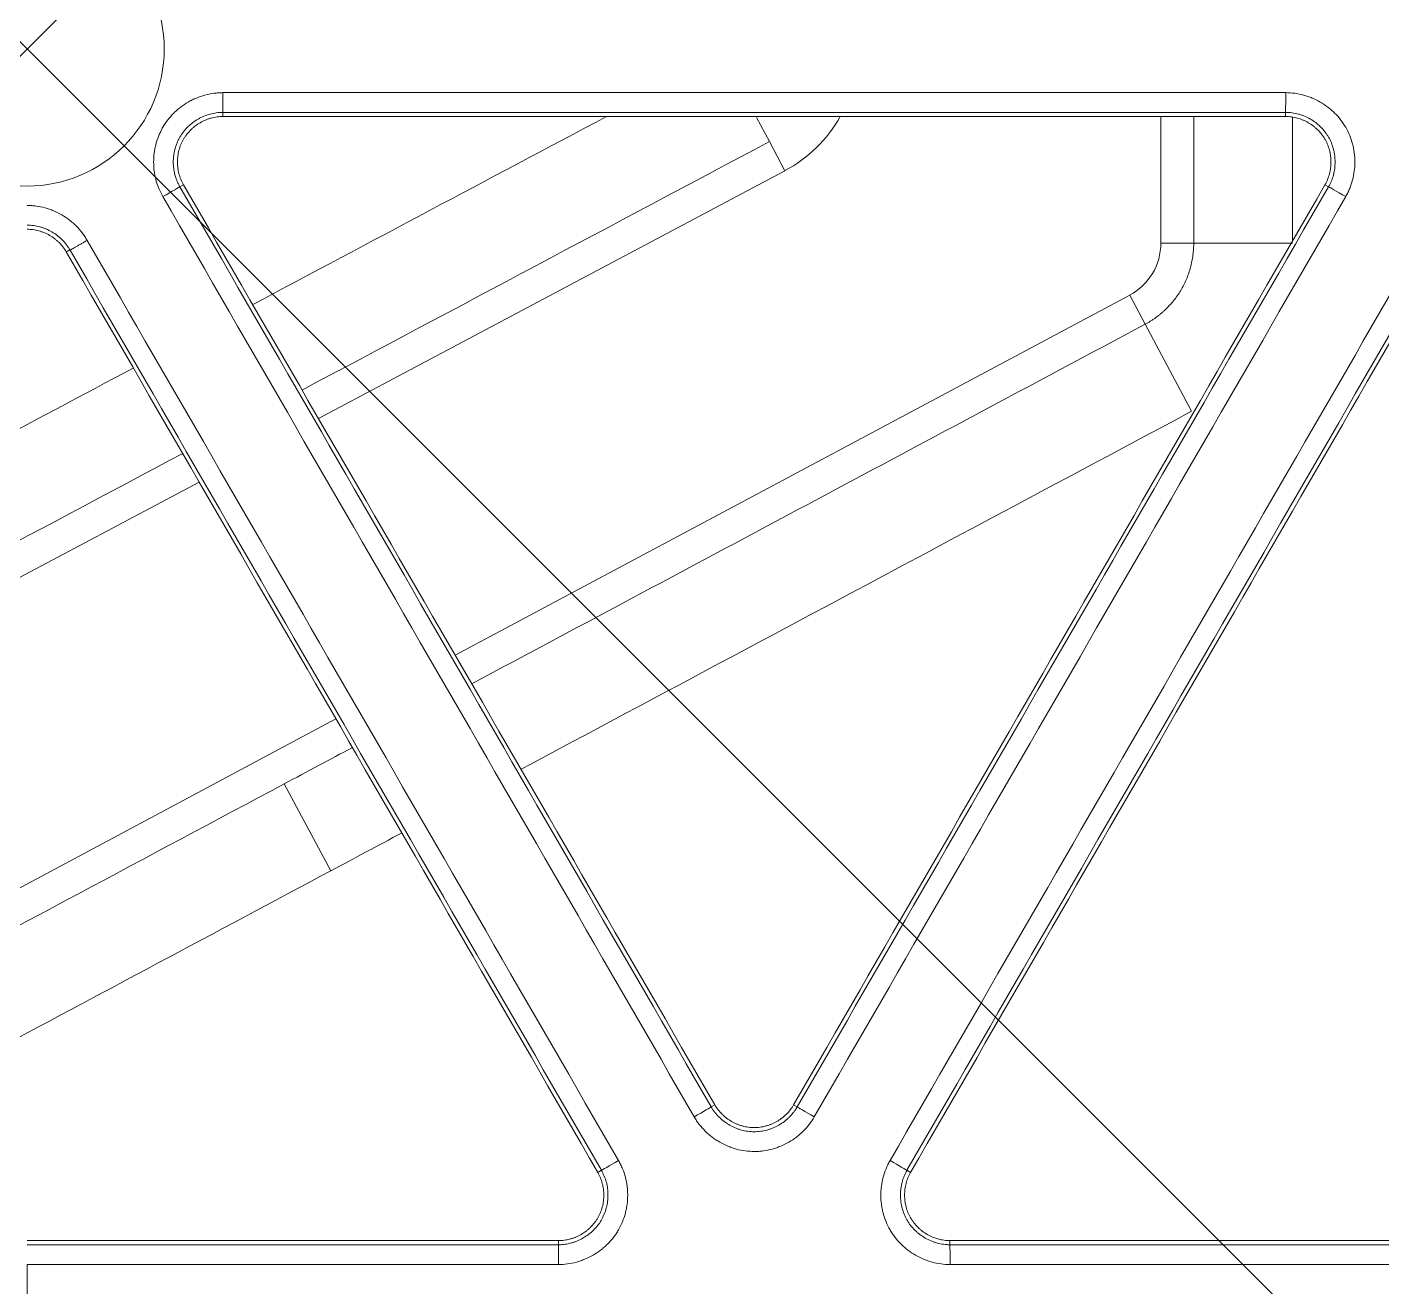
# Model space of a CAD drawing. Header units: inches. Extents: x 405346 to 489838, y -25612 to 14934.
# Drawn here: x 467244.27 to 467276.87, y 4291.63 to 4321.95 of the extents above; entities that cross this region are included whole.
import ezdxf

# ---------------------------------------------------------------- set-up
doc = ezdxf.new("R2010")
doc.units = ezdxf.units.IN
doc.header["$LTSCALE"] = 200
doc.header["$MEASUREMENT"] = 0
doc.layers.add('SS-EQ', color=2, linetype='Continuous', lineweight=20)

# ---------------------------------------------------------------- blocks, each defined once
blk = doc.blocks.new('4way무풍')
at = {"layer": 'SS-EQ'}
for p, q in [((339.635, -339.635), (-339.635, 339.635)), ((330.224, 330.224), (-339.635, -339.635)), ((4.711, -1.526), (4.711, -1.626)), ((27.285, -4.675), (27.285, -1.626)), ((30.286, -1.626), (30.286, -1.526)), ((17.556, -1.653), (17.864, -2.231)), ((18.235, -2.93), (17.864, -2.231)), ((18.235, -2.93), (7.013, -8.897)), ((3.763, -3.267), (3.677, -3.317)), ((31.32, -3.317), (31.234, -3.267)), ((27.285, -4.675), (28.076, -4.675)), ((30.451, -4.675), (28.076, -4.675)), ((10.303, -14.595), (26.534, -5.928)), ((26.534, -5.928), (26.906, -6.626)), ((28.025, -8.721), (26.906, -6.626)), ((4.141, -10.424), (-7.809, -16.778)), ((-13.871, -27.504), (7.433, -16.127)), ((6.19, -17.689), (7.308, -19.783)), ((16.464, -25.466), (16.551, -25.416)), ((18.446, -25.416), (18.533, -25.466)), ((13.735, -27.041), (13.822, -26.991)), ((21.175, -26.991), (21.262, -27.041)), ((12.787, -28.783), (12.787, -28.683)), ((22.209, -28.683), (22.209, -28.783))]:
    blk.add_line(p, q, dxfattribs=at)
blk.add_circle((0, 0), 3.3, dxfattribs=at)
for centre, radius, start, end in [((16.677, 0), 3.318, 298, 330.6275), ((25.864, -4.675), 1.42, 298.1018, 0)]:
    blk.add_arc(centre, radius, start, end, dxfattribs=at)
for centre, major_axis, ratio, start_param, end_param in [((4.711, -1.052), (0, -0.474), 0.00083, 0.034907, 1.570611), ((30.286, -1.052), (0, -0.474), 0.005273, 0.034907, 1.570624), ((3.267, -3.554), (-0.41, -0.237), 0.000829, 1.570981, 3.106686), ((31.73, -3.554), (-0.41, 0.237), 0.002256, 4.707316, 6.248279), ((16.054, -25.702), (-0.41, -0.237), 0.005177, 1.570916, 3.106686), ((18.943, -25.702), (0.41, -0.237), 0.002222, 3.176499, 4.717345), ((14.232, -26.754), (-0.41, -0.237), 0.005189, 0.034907, 1.570548), ((20.765, -26.754), (0.41, -0.237), 0.002216, 4.717687, 6.248279), ((12.787, -29.256), (0, 0.474), 0.002123, 4.70733, 6.248279), ((22.209, -29.256), (0, 0.474), 0.003701, 4.707404, 6.248278)]:
    blk.add_ellipse(centre, major_axis=major_axis, ratio=ratio, start_param=start_param, end_param=end_param, dxfattribs=at)
for points, knots in [([(0.032, 346.294), (6.969, 346.294), (13.906, 346.294), (27.78, 346.294), (34.717, 346.294), (55.528, 346.294), (69.403, 346.294), (97.151, 346.294), (111.025, 346.294), (138.774, 346.294), (152.648, 346.294), (180.396, 346.294), (194.27, 346.294), (215.082, 346.294), (222.019, 346.294), (235.893, 346.294), (242.83, 346.293), (253.236, 346.293), (256.704, 346.293), (263.641, 346.293), (267.11, 346.293), (272.313, 346.294), (274.047, 346.294), (276.648, 346.294), (277.516, 346.294), (279.25, 346.293), (280.117, 346.293), (281.418, 346.292), (281.851, 346.292), (282.718, 346.292), (283.152, 346.292), (283.802, 346.293), (284.019, 346.293), (284.453, 346.293), (284.669, 346.294), (285.103, 346.293), (285.32, 346.293), (285.753, 346.29), (285.97, 346.288), (286.62, 346.277), (287.054, 346.265), (287.92, 346.231), (288.353, 346.21), (289.653, 346.132), (290.519, 346.062), (291.818, 345.929), (292.25, 345.88), (292.899, 345.799), (293.116, 345.771), (293.548, 345.712), (294.627, 345.561), (295.697, 345.381), (298.249, 344.897), (299.929, 344.504), (302.417, 343.81), (304.065, 343.312), (305.692, 342.745), (308.116, 341.843), (309.711, 341.171), (311.481, 340.335), (311.677, 340.241), (312.069, 340.051), (312.265, 339.955), (312.851, 339.663), (313.238, 339.464), (314.393, 338.857), (315.91, 338.017), (317.385, 337.118), (318.837, 336.19), (319.553, 335.711), (320.962, 334.724), (322.351, 333.707), (324.369, 332.094), (326.323, 330.393), (327.582, 329.199), (328.355, 328.434), (328.586, 328.204), (328.815, 327.97), (328.968, 327.815), (329.044, 327.736), (329.423, 327.345), (329.723, 327.029), (330.61, 326.072), (331.762, 324.776), (333.399, 322.77), (334.43, 321.391), (335.932, 319.291), (336.873, 317.85), (338.196, 315.627), (339.047, 314.124), (339.838, 312.579), (340.313, 311.601), (340.454, 311.306), (340.593, 311.01), (340.685, 310.812), (340.731, 310.713), (340.958, 310.218), (341.136, 309.82), (341.654, 308.624), (342.309, 307.019), (343.186, 304.582), (343.7, 302.939), (344.419, 300.459), (344.828, 298.787), (345.336, 296.251), (345.487, 295.4), (345.755, 293.69), (345.871, 292.83), (345.994, 291.749), (346.017, 291.532), (346.062, 291.099), (346.083, 290.881), (346.143, 290.23), (346.178, 289.796), (346.239, 288.927), (346.265, 288.492), (346.307, 287.624), (346.324, 287.189), (346.342, 286.538), (346.347, 286.32), (346.354, 285.886), (346.356, 285.669), (346.359, 285.234), (346.359, 285.017), (346.359, 284.582), (346.359, 284.365), (346.359, 283.714), (346.358, 283.279), (346.358, 282.41), (346.358, 281.976), (346.358, 280.672), (346.358, 279.803), (346.359, 278.065), (346.359, 277.196), (346.359, 274.59), (346.359, 272.852), (346.358, 264.162), (346.359, 257.21), (346.359, 236.355), (346.359, 222.452), (346.359, 194.646), (346.359, 180.742), (346.359, 152.936), (346.359, 139.033), (346.359, 111.226), (346.359, 69.516), (346.359, 27.806), (346.359, 0)], [0, 0, 0, 0, 0.03125, 0.03125, 0.0625, 0.0625, 0.125, 0.125, 0.1875, 0.1875, 0.25, 0.25, 0.3125, 0.3125, 0.34375, 0.34375, 0.375, 0.375, 0.390625, 0.390625, 0.40625, 0.40625, 0.414062, 0.414062, 0.417969, 0.417969, 0.421875, 0.421875, 0.423828, 0.423828, 0.425781, 0.425781, 0.426758, 0.426758, 0.427734, 0.427734, 0.428711, 0.428711, 0.429687, 0.429687, 0.431641, 0.431641, 0.433594, 0.433594, 0.4375, 0.4375, 0.439453, 0.439453, 0.44043, 0.44043, 0.441406, 0.445312, 0.445312, 0.453125, 0.453125, 0.457031, 0.460937, 0.460937, 0.46875, 0.46875, 0.469727, 0.469727, 0.470703, 0.470703, 0.472656, 0.472656, 0.476562, 0.480469, 0.480469, 0.484375, 0.484375, 0.488281, 0.492187, 0.496094, 0.5, 0.5, 0.500977, 0.501465, 0.501465, 0.501953, 0.501953, 0.503906, 0.503906, 0.507812, 0.511719, 0.515625, 0.515625, 0.523437, 0.523437, 0.527344, 0.53125, 0.53125, 0.532227, 0.532715, 0.532715, 0.533203, 0.533203, 0.535156, 0.535156, 0.539062, 0.542969, 0.546875, 0.546875, 0.554687, 0.554687, 0.558594, 0.558594, 0.5625, 0.5625, 0.563477, 0.563477, 0.564453, 0.564453, 0.566406, 0.566406, 0.568359, 0.568359, 0.570312, 0.570312, 0.571289, 0.571289, 0.572266, 0.572266, 0.573242, 0.573242, 0.574219, 0.574219, 0.576172, 0.576172, 0.578125, 0.578125, 0.582031, 0.582031, 0.585937, 0.585937, 0.59375, 0.59375, 0.625, 0.625, 0.6875, 0.6875, 0.75, 0.75, 0.8125, 0.8125, 0.875, 1, 1, 1, 1]), ([(345.164, 0), (345.164, 27.72), (345.163, 69.299), (345.162, 110.879), (345.161, 138.598), (345.16, 152.458), (345.159, 180.178), (345.157, 194.038), (345.154, 221.758), (345.152, 235.618), (345.147, 256.407), (345.146, 263.337), (345.145, 272), (345.145, 273.732), (345.144, 276.331), (345.144, 277.197), (345.143, 278.93), (345.142, 279.796), (345.142, 281.095), (345.141, 281.528), (345.141, 282.395), (345.142, 282.828), (345.141, 283.694), (345.141, 284.127), (345.14, 284.777), (345.139, 284.993), (345.136, 285.426), (345.134, 285.643), (345.124, 286.293), (345.113, 286.726), (345.081, 287.592), (345.06, 288.025), (345.009, 288.891), (344.979, 289.324), (344.926, 289.973), (344.898, 290.298), (344.868, 290.622), (344.847, 290.839), (344.836, 290.947), (344.736, 291.92), (344.629, 292.78), (344.379, 294.49), (344.236, 295.34), (343.754, 297.876), (343.361, 299.547), (342.666, 302.024), (342.167, 303.666), (341.312, 306.1), (340.67, 307.703), (340.162, 308.898), (339.901, 309.494), (339.629, 310.086), (339.446, 310.481), (339.353, 310.677), (338.885, 311.657), (338.495, 312.43), (337.684, 313.954), (337.263, 314.706), (336.391, 316.188), (335.94, 316.919), (335.007, 318.359), (334.525, 319.069), (333.532, 320.468), (332.508, 321.846), (330.881, 323.85), (329.736, 325.143), (328.853, 326.097), (328.555, 326.413), (328.177, 326.804), (328.101, 326.882), (327.949, 327.037), (327.721, 327.27), (327.491, 327.5), (326.721, 328.264), (325.466, 329.454), (323.518, 331.149), (321.504, 332.755), (320.119, 333.766), (318.711, 334.748), (317.997, 335.224), (316.546, 336.146), (315.81, 336.592), (314.315, 337.454), (313.557, 337.87), (312.595, 338.371), (312.305, 338.52), (312.014, 338.666), (311.82, 338.764), (311.722, 338.812), (311.235, 339.053), (310.844, 339.24), (309.666, 339.79), (308.875, 340.138), (307.283, 340.799), (305.68, 341.425), (303.244, 342.257), (301.598, 342.742), (299.114, 343.417), (297.436, 343.796), (294.888, 344.258), (294.033, 344.394), (292.957, 344.542), (292.742, 344.57), (292.31, 344.625), (291.663, 344.703), (291.015, 344.771), (289.72, 344.892), (288.856, 344.953), (287.56, 345.018), (287.128, 345.036), (286.48, 345.054), (286.264, 345.059), (285.832, 345.066), (285.615, 345.069), (285.183, 345.072), (284.967, 345.073), (284.535, 345.074), (284.318, 345.075), (283.67, 345.075), (283.237, 345.076), (282.589, 345.076), (282.373, 345.076), (281.94, 345.076), (281.724, 345.076), (281.076, 345.076), (280.643, 345.076), (279.346, 345.077), (278.481, 345.077), (276.752, 345.078), (275.887, 345.078), (273.293, 345.079), (271.563, 345.079), (262.916, 345.08), (255.998, 345.082), (242.162, 345.085), (235.244, 345.086), (221.408, 345.088), (214.49, 345.089), (193.736, 345.092), (179.9, 345.093), (152.228, 345.095), (138.392, 345.096), (110.72, 345.097), (96.884, 345.097), (69.212, 345.098), (55.376, 345.098), (34.622, 345.098), (27.704, 345.099), (13.868, 345.099), (6.95, 345.099), (0.032, 345.099)], [0, 0, 0, 0, 0.125, 0.1875, 0.1875, 0.25, 0.25, 0.3125, 0.3125, 0.375, 0.375, 0.40625, 0.40625, 0.414063, 0.414063, 0.417969, 0.417969, 0.421875, 0.421875, 0.423828, 0.423828, 0.425781, 0.425781, 0.427734, 0.427734, 0.428711, 0.428711, 0.429688, 0.429688, 0.431641, 0.431641, 0.433594, 0.433594, 0.435547, 0.435547, 0.436523, 0.437012, 0.437012, 0.4375, 0.4375, 0.441406, 0.441406, 0.445313, 0.445313, 0.453125, 0.453125, 0.457031, 0.460938, 0.464844, 0.464844, 0.466797, 0.467773, 0.467773, 0.46875, 0.46875, 0.472656, 0.472656, 0.476563, 0.476563, 0.480469, 0.480469, 0.484375, 0.484375, 0.488281, 0.492188, 0.496094, 0.496094, 0.498047, 0.498047, 0.498535, 0.498535, 0.499023, 0.5, 0.5, 0.503906, 0.507813, 0.511719, 0.515625, 0.515625, 0.519531, 0.519531, 0.523438, 0.523438, 0.527344, 0.527344, 0.52832, 0.528809, 0.528809, 0.529297, 0.529297, 0.53125, 0.53125, 0.535156, 0.535156, 0.539063, 0.542969, 0.546875, 0.546875, 0.554688, 0.554688, 0.558594, 0.558594, 0.55957, 0.55957, 0.560547, 0.5625, 0.5625, 0.566406, 0.566406, 0.568359, 0.568359, 0.569336, 0.569336, 0.570313, 0.570313, 0.571289, 0.571289, 0.572266, 0.572266, 0.574219, 0.574219, 0.575195, 0.575195, 0.576172, 0.576172, 0.578125, 0.578125, 0.582031, 0.582031, 0.585938, 0.585938, 0.59375, 0.59375, 0.625, 0.625, 0.65625, 0.65625, 0.6875, 0.6875, 0.75, 0.75, 0.8125, 0.8125, 0.875, 0.875, 0.9375, 0.9375, 0.96875, 0.96875, 1, 1, 1, 1]), ([(346.359, 0), (346.359, -27.812), (346.359, -55.624), (346.359, -97.341), (346.359, -111.247), (346.359, -139.059), (346.359, -152.965), (346.359, -180.777), (346.359, -194.683), (346.359, -222.494), (346.359, -236.4), (346.359, -257.259), (346.358, -264.212), (346.359, -272.903), (346.359, -274.641), (346.359, -277.249), (346.359, -278.118), (346.358, -279.856), (346.358, -280.725), (346.358, -282.029), (346.358, -282.463), (346.358, -283.333), (346.359, -283.767), (346.359, -284.419), (346.359, -284.636), (346.359, -285.071), (346.358, -285.288), (346.355, -285.723), (346.353, -285.94), (346.346, -286.374), (346.341, -286.592), (346.322, -287.243), (346.305, -287.678), (346.262, -288.546), (346.236, -288.98), (346.174, -289.849), (346.138, -290.283), (346.078, -290.934), (346.057, -291.151), (346.012, -291.585), (345.894, -292.666), (345.748, -293.741), (345.479, -295.45), (345.327, -296.299), (344.817, -298.834), (344.407, -300.505), (343.687, -302.982), (343.172, -304.624), (342.294, -307.059), (341.638, -308.663), (341.119, -309.858), (340.941, -310.256), (340.714, -310.751), (340.668, -310.85), (340.576, -311.047), (340.437, -311.343), (339.919, -312.422), (339.029, -314.158), (338.177, -315.66), (336.854, -317.881), (335.912, -319.32), (334.41, -321.418), (333.379, -322.796), (331.741, -324.801), (330.589, -326.095), (329.702, -327.051), (329.403, -327.366), (329.024, -327.758), (328.947, -327.836), (328.795, -327.992), (328.566, -328.224), (327.719, -329.07), (326.303, -330.412), (324.35, -332.111), (322.332, -333.722), (320.944, -334.738), (319.535, -335.724), (318.819, -336.202), (317.367, -337.13), (315.893, -338.028), (314.376, -338.866), (313.222, -339.473), (312.835, -339.671), (312.249, -339.963), (312.054, -340.059), (311.662, -340.249), (309.896, -341.094), (308.103, -341.848), (305.68, -342.75), (304.055, -343.316), (302.408, -343.813), (299.923, -344.506), (298.245, -344.898), (295.697, -345.382), (294.842, -345.525), (293.766, -345.682), (293.551, -345.712), (293.12, -345.771), (292.903, -345.799), (292.254, -345.88), (291.821, -345.929), (290.523, -346.062), (289.657, -346.132), (288.357, -346.21), (287.924, -346.232), (287.057, -346.265), (286.624, -346.277), (285.974, -346.288), (285.757, -346.291), (285.323, -346.293), (285.107, -346.294), (284.673, -346.294), (284.456, -346.294), (284.023, -346.294), (283.806, -346.293), (283.156, -346.293), (282.722, -346.293), (281.855, -346.293), (281.421, -346.293), (280.121, -346.293), (279.253, -346.294), (277.519, -346.294), (276.652, -346.294), (274.051, -346.294), (272.316, -346.294), (267.113, -346.294), (263.645, -346.293), (256.708, -346.293), (253.239, -346.294), (242.833, -346.294), (235.896, -346.294), (222.022, -346.294), (215.084, -346.294), (194.273, -346.294), (180.399, -346.294), (152.65, -346.294), (138.775, -346.294), (111.027, -346.294), (97.152, -346.294), (69.404, -346.294), (55.529, -346.294), (34.718, -346.294), (27.78, -346.294), (13.906, -346.294), (6.969, -346.294), (0.032, -346.294)], [0, 0, 0, 0, 0.125, 0.125, 0.1875, 0.1875, 0.25, 0.25, 0.3125, 0.3125, 0.375, 0.375, 0.40625, 0.40625, 0.414063, 0.414063, 0.417969, 0.417969, 0.421875, 0.421875, 0.423828, 0.423828, 0.425781, 0.425781, 0.426758, 0.426758, 0.427734, 0.427734, 0.428711, 0.428711, 0.429688, 0.429688, 0.431641, 0.431641, 0.433594, 0.433594, 0.435547, 0.435547, 0.436523, 0.436523, 0.4375, 0.441406, 0.441406, 0.445313, 0.445313, 0.453125, 0.453125, 0.457031, 0.460938, 0.464844, 0.464844, 0.466797, 0.466797, 0.467285, 0.467285, 0.467773, 0.46875, 0.472656, 0.476563, 0.476563, 0.484375, 0.484375, 0.488281, 0.492188, 0.496094, 0.496094, 0.498047, 0.498047, 0.498535, 0.498535, 0.499023, 0.5, 0.503906, 0.507813, 0.511719, 0.515625, 0.515625, 0.519531, 0.519531, 0.523438, 0.527344, 0.527344, 0.529297, 0.529297, 0.530273, 0.530273, 0.53125, 0.539063, 0.539063, 0.542969, 0.546875, 0.546875, 0.554688, 0.554688, 0.558594, 0.558594, 0.55957, 0.55957, 0.560547, 0.560547, 0.5625, 0.5625, 0.566406, 0.566406, 0.568359, 0.568359, 0.570313, 0.570313, 0.571289, 0.571289, 0.572266, 0.572266, 0.573242, 0.573242, 0.574219, 0.574219, 0.576172, 0.576172, 0.578125, 0.578125, 0.582031, 0.582031, 0.585938, 0.585938, 0.59375, 0.59375, 0.609375, 0.609375, 0.625, 0.625, 0.65625, 0.65625, 0.6875, 0.6875, 0.75, 0.75, 0.8125, 0.8125, 0.875, 0.875, 0.9375, 0.9375, 0.96875, 0.96875, 1, 1, 1, 1]), ([(0.032, -345.099), (6.961, -345.099), (13.891, -345.099), (27.75, -345.099), (34.679, -345.099), (55.467, -345.099), (69.326, -345.098), (97.044, -345.098), (110.903, -345.097), (138.621, -345.096), (152.48, -345.096), (180.197, -345.094), (194.056, -345.092), (214.845, -345.09), (221.774, -345.089), (235.633, -345.086), (242.562, -345.085), (256.421, -345.082), (263.351, -345.081), (272.013, -345.079), (273.745, -345.079), (276.343, -345.079), (277.21, -345.078), (278.942, -345.078), (279.808, -345.077), (281.107, -345.076), (281.541, -345.076), (282.407, -345.076), (282.84, -345.076), (283.706, -345.076), (284.139, -345.076), (284.789, -345.074), (285.005, -345.074), (285.438, -345.071), (285.655, -345.069), (286.304, -345.06), (286.737, -345.049), (287.602, -345.017), (288.034, -344.997), (289.33, -344.922), (290.194, -344.853), (291.488, -344.722), (291.92, -344.673), (292.566, -344.593), (292.782, -344.566), (293.212, -344.508), (294.286, -344.358), (295.351, -344.18), (297.891, -343.699), (299.563, -343.307), (302.039, -342.615), (303.679, -342.118), (305.297, -341.551), (307.709, -340.648), (309.296, -339.976), (311.056, -339.138), (311.349, -338.996), (311.641, -338.853), (311.836, -338.756), (311.933, -338.707), (312.418, -338.464), (312.803, -338.265), (313.951, -337.656), (314.704, -337.236), (316.19, -336.364), (316.921, -335.913), (318.363, -334.982), (319.073, -334.502), (320.472, -333.511), (321.849, -332.491), (323.849, -330.872), (325.784, -329.163), (327.03, -327.964), (327.795, -327.195), (327.947, -327.041), (328.25, -326.729), (328.401, -326.573), (328.849, -326.102), (329.145, -325.785), (330.019, -324.826), (331.153, -323.527), (332.763, -321.515), (333.776, -320.132), (334.759, -318.728), (335.235, -318.016), (336.157, -316.57), (336.603, -315.837), (337.465, -314.35), (338.296, -312.842), (339.065, -311.291), (339.481, -310.406), (339.527, -310.308), (339.618, -310.111), (339.754, -309.815), (340.065, -309.123), (340.322, -308.527), (340.821, -307.331), (341.451, -305.727), (342.288, -303.291), (342.776, -301.648), (343.454, -299.169), (343.836, -297.496), (344.302, -294.959), (344.439, -294.108), (344.619, -292.825), (344.702, -292.181), (344.786, -291.427), (344.82, -291.104), (344.842, -290.888), (344.853, -290.779), (344.946, -289.807), (345.01, -288.942), (345.078, -287.644), (345.096, -287.212), (345.116, -286.563), (345.122, -286.347), (345.13, -285.914), (345.133, -285.698), (345.138, -285.266), (345.139, -285.049), (345.14, -284.617), (345.14, -284.4), (345.141, -283.752), (345.141, -283.319), (345.141, -282.67), (345.141, -282.454), (345.141, -282.021), (345.141, -281.805), (345.142, -281.156), (345.142, -280.724), (345.143, -279.426), (345.143, -278.561), (345.144, -276.831), (345.144, -275.966), (345.145, -273.37), (345.145, -271.64), (345.146, -262.989), (345.148, -256.069), (345.152, -235.306), (345.154, -221.465), (345.157, -193.782), (345.159, -179.94), (345.161, -152.257), (345.161, -138.416), (345.162, -110.732), (345.163, -69.208), (345.164, -27.683), (345.164, 0)], [0, 0, 0, 0, 0.03125, 0.03125, 0.0625, 0.0625, 0.125, 0.125, 0.1875, 0.1875, 0.25, 0.25, 0.3125, 0.3125, 0.34375, 0.34375, 0.375, 0.375, 0.40625, 0.40625, 0.414063, 0.414063, 0.417969, 0.417969, 0.421875, 0.421875, 0.423828, 0.423828, 0.425781, 0.425781, 0.427734, 0.427734, 0.428711, 0.428711, 0.429688, 0.429688, 0.431641, 0.431641, 0.433594, 0.433594, 0.4375, 0.4375, 0.439453, 0.439453, 0.44043, 0.44043, 0.441406, 0.445313, 0.445313, 0.453125, 0.453125, 0.457031, 0.460938, 0.460938, 0.46875, 0.46875, 0.469727, 0.470215, 0.470215, 0.470703, 0.470703, 0.472656, 0.472656, 0.476563, 0.476563, 0.480469, 0.480469, 0.484375, 0.484375, 0.488281, 0.492188, 0.496094, 0.5, 0.5, 0.500977, 0.500977, 0.501953, 0.501953, 0.503906, 0.503906, 0.507813, 0.511719, 0.515625, 0.515625, 0.519531, 0.519531, 0.523438, 0.523438, 0.527344, 0.53125, 0.53125, 0.531738, 0.531738, 0.532227, 0.533203, 0.535156, 0.535156, 0.539063, 0.542969, 0.546875, 0.546875, 0.554688, 0.554688, 0.558594, 0.558594, 0.560547, 0.561523, 0.562012, 0.562012, 0.5625, 0.5625, 0.566406, 0.566406, 0.568359, 0.568359, 0.569336, 0.569336, 0.570313, 0.570313, 0.571289, 0.571289, 0.572266, 0.572266, 0.574219, 0.574219, 0.575195, 0.575195, 0.576172, 0.576172, 0.578125, 0.578125, 0.582031, 0.582031, 0.585938, 0.585938, 0.59375, 0.59375, 0.625, 0.625, 0.6875, 0.6875, 0.75, 0.75, 0.8125, 0.8125, 0.875, 1, 1, 1, 1]), ([(3.267, -3.554), (3.23, -3.491), (3.198, -3.425), (3.143, -3.291), (3.12, -3.223), (3.092, -3.117), (3.084, -3.082), (3.074, -3.028), (3.07, -3.01), (3.065, -2.974), (3.062, -2.956), (3.05, -2.865), (3.041, -2.721), (3.05, -2.576), (3.062, -2.485), (3.065, -2.467), (3.071, -2.431), (3.074, -2.413), (3.084, -2.359), (3.092, -2.324), (3.12, -2.219), (3.143, -2.15), (3.184, -2.049), (3.199, -2.016), (3.231, -1.951), (3.249, -1.918), (3.303, -1.823), (3.384, -1.703), (3.48, -1.594), (3.545, -1.53), (3.558, -1.517), (3.585, -1.493), (3.599, -1.48), (3.64, -1.444), (3.668, -1.421), (3.755, -1.355), (3.815, -1.315), (3.909, -1.261), (3.957, -1.235), (4.007, -1.211), (4.04, -1.196), (4.057, -1.189), (4.141, -1.153), (4.279, -1.106), (4.42, -1.077), (4.528, -1.062), (4.565, -1.059), (4.638, -1.054), (4.675, -1.052), (4.711, -1.052)], [0, 0, 0, 0, 0.0625, 0.0625, 0.125, 0.125, 0.15625, 0.15625, 0.171875, 0.171875, 0.1875, 0.1875, 0.25, 0.3125, 0.3125, 0.328125, 0.328125, 0.34375, 0.34375, 0.375, 0.375, 0.4375, 0.4375, 0.46875, 0.46875, 0.5, 0.5, 0.5625, 0.625, 0.625, 0.640625, 0.640625, 0.65625, 0.65625, 0.6875, 0.6875, 0.75, 0.75, 0.78125, 0.796875, 0.796875, 0.8125, 0.8125, 0.875, 0.9375, 0.9375, 0.96875, 0.96875, 1, 1, 1, 1]), ([(30.288, -1.052), (30.362, -1.052), (30.434, -1.057), (30.578, -1.077), (30.649, -1.091), (30.754, -1.12), (30.789, -1.13), (30.841, -1.148), (30.858, -1.155), (30.892, -1.167), (30.909, -1.174), (30.993, -1.209), (31.123, -1.274), (31.244, -1.354), (31.317, -1.41), (31.331, -1.421), (31.359, -1.444), (31.401, -1.479), (31.441, -1.517), (31.518, -1.593), (31.566, -1.647), (31.633, -1.733), (31.654, -1.763), (31.695, -1.823), (31.714, -1.855), (31.769, -1.949), (31.833, -2.08), (31.879, -2.217), (31.902, -2.305), (31.907, -2.323), (31.915, -2.359), (31.919, -2.377), (31.929, -2.431), (31.935, -2.466), (31.949, -2.575), (31.953, -2.647), (31.954, -2.756), (31.952, -2.81), (31.948, -2.865), (31.944, -2.901), (31.942, -2.919), (31.93, -3.01), (31.903, -3.153), (31.857, -3.29), (31.815, -3.391), (31.801, -3.424), (31.768, -3.49), (31.751, -3.522), (31.733, -3.554)], [0, 0, 0, 0, 0.0625, 0.0625, 0.125, 0.125, 0.15625, 0.15625, 0.171875, 0.171875, 0.1875, 0.1875, 0.25, 0.3125, 0.3125, 0.328125, 0.328125, 0.34375, 0.375, 0.375, 0.4375, 0.4375, 0.46875, 0.46875, 0.5, 0.5, 0.5625, 0.625, 0.625, 0.640625, 0.640625, 0.65625, 0.65625, 0.6875, 0.6875, 0.75, 0.75, 0.78125, 0.796875, 0.796875, 0.8125, 0.8125, 0.875, 0.9375, 0.9375, 0.96875, 0.96875, 1, 1, 1, 1]), ([(4.711, -1.526), (4.708, -1.526), (4.704, -1.526), (4.698, -1.526), (4.688, -1.526), (4.678, -1.526), (4.659, -1.527), (4.645, -1.528), (4.606, -1.53), (4.58, -1.533), (4.503, -1.544), (4.401, -1.565), (4.303, -1.599), (4.243, -1.624), (4.231, -1.629), (4.207, -1.64), (4.171, -1.657), (4.137, -1.676), (4.07, -1.714), (4.027, -1.743), (3.964, -1.79), (3.944, -1.807), (3.905, -1.841), (3.885, -1.859), (3.83, -1.914), (3.761, -1.992), (3.703, -2.078), (3.664, -2.146), (3.651, -2.169), (3.628, -2.216), (3.618, -2.24), (3.588, -2.312), (3.572, -2.361), (3.552, -2.436), (3.544, -2.474), (3.537, -2.513), (3.533, -2.539), (3.531, -2.552), (3.522, -2.617), (3.516, -2.72), (3.522, -2.824), (3.532, -2.902), (3.536, -2.927), (3.546, -2.979), (3.552, -3.004), (3.572, -3.08), (3.588, -3.129), (3.618, -3.201), (3.634, -3.236), (3.655, -3.277), (3.665, -3.297), (3.67, -3.306), (3.674, -3.312), (3.675, -3.314), (3.677, -3.317)], [0, 0, 0, 0, 0.003906, 0.003906, 0.007812, 0.015625, 0.015625, 0.03125, 0.03125, 0.0625, 0.0625, 0.125, 0.1875, 0.1875, 0.203125, 0.203125, 0.21875, 0.25, 0.25, 0.3125, 0.3125, 0.34375, 0.34375, 0.375, 0.375, 0.4375, 0.5, 0.5, 0.53125, 0.53125, 0.5625, 0.5625, 0.625, 0.625, 0.65625, 0.671875, 0.671875, 0.6875, 0.6875, 0.75, 0.8125, 0.8125, 0.84375, 0.84375, 0.875, 0.875, 0.9375, 0.9375, 0.96875, 0.984375, 0.992188, 0.996094, 0.996094, 1, 1, 1, 1]), ([(3.763, -3.267), (3.739, -3.226), (3.718, -3.182), (3.682, -3.094), (3.652, -3.004), (3.634, -2.91), (3.626, -2.851), (3.625, -2.839), (3.623, -2.815), (3.62, -2.779), (3.619, -2.743), (3.619, -2.672), (3.622, -2.625), (3.631, -2.554), (3.635, -2.53), (3.644, -2.483), (3.649, -2.459), (3.667, -2.39), (3.698, -2.3), (3.739, -2.214), (3.775, -2.152), (3.788, -2.132), (3.815, -2.092), (3.829, -2.073), (3.873, -2.016), (3.904, -1.981), (3.955, -1.931), (3.981, -1.907), (4.008, -1.883), (4.027, -1.868), (4.037, -1.861), (4.084, -1.825), (4.164, -1.772), (4.249, -1.729), (4.315, -1.702), (4.337, -1.693), (4.383, -1.678), (4.406, -1.67), (4.475, -1.652), (4.521, -1.642), (4.615, -1.629), (4.663, -1.626), (4.711, -1.626)], [0, 0, 0, 0, 0.0625, 0.0625, 0.125, 0.1875, 0.1875, 0.203125, 0.203125, 0.21875, 0.25, 0.25, 0.3125, 0.3125, 0.34375, 0.34375, 0.375, 0.375, 0.4375, 0.5, 0.5, 0.53125, 0.53125, 0.5625, 0.5625, 0.625, 0.625, 0.65625, 0.671875, 0.671875, 0.6875, 0.6875, 0.75, 0.8125, 0.8125, 0.84375, 0.84375, 0.875, 0.875, 0.9375, 0.9375, 1, 1, 1, 1]), ([(31.32, -3.317), (31.322, -3.314), (31.323, -3.312), (31.326, -3.306), (31.331, -3.297), (31.336, -3.289), (31.345, -3.271), (31.351, -3.259), (31.368, -3.224), (31.379, -3.2), (31.409, -3.128), (31.441, -3.03), (31.461, -2.927), (31.469, -2.863), (31.471, -2.849), (31.473, -2.823), (31.474, -2.81), (31.477, -2.771), (31.477, -2.745), (31.477, -2.667), (31.474, -2.616), (31.464, -2.538), (31.46, -2.513), (31.45, -2.461), (31.444, -2.436), (31.424, -2.36), (31.392, -2.261), (31.346, -2.168), (31.307, -2.1), (31.293, -2.078), (31.264, -2.035), (31.248, -2.013), (31.201, -1.952), (31.166, -1.913), (31.111, -1.859), (31.082, -1.832), (31.052, -1.807), (31.032, -1.79), (31.022, -1.782), (30.97, -1.742), (30.883, -1.685), (30.79, -1.639), (30.718, -1.609), (30.694, -1.599), (30.644, -1.582), (30.619, -1.574), (30.544, -1.554), (30.493, -1.544), (30.416, -1.533), (30.377, -1.529), (30.332, -1.527), (30.309, -1.526), (30.299, -1.526), (30.292, -1.526), (30.289, -1.526), (30.286, -1.526)], [0, 0, 0, 0, 0.003906, 0.003906, 0.007812, 0.015625, 0.015625, 0.03125, 0.03125, 0.0625, 0.0625, 0.125, 0.1875, 0.1875, 0.203125, 0.203125, 0.21875, 0.21875, 0.25, 0.25, 0.3125, 0.3125, 0.34375, 0.34375, 0.375, 0.375, 0.4375, 0.5, 0.5, 0.53125, 0.53125, 0.5625, 0.5625, 0.625, 0.625, 0.65625, 0.671875, 0.671875, 0.6875, 0.6875, 0.75, 0.8125, 0.8125, 0.84375, 0.84375, 0.875, 0.875, 0.9375, 0.9375, 0.96875, 0.984375, 0.992188, 0.996094, 0.996094, 1, 1, 1, 1]), ([(30.286, -1.626), (30.334, -1.626), (30.382, -1.629), (30.477, -1.642), (30.57, -1.661), (30.66, -1.692), (30.726, -1.72), (30.748, -1.73), (30.791, -1.751), (30.812, -1.763), (30.874, -1.798), (30.913, -1.825), (30.97, -1.868), (30.989, -1.883), (31.025, -1.915), (31.042, -1.931), (31.093, -1.981), (31.156, -2.053), (31.21, -2.131), (31.246, -2.194), (31.257, -2.215), (31.278, -2.258), (31.288, -2.28), (31.315, -2.346), (31.329, -2.391), (31.348, -2.46), (31.355, -2.495), (31.362, -2.53), (31.365, -2.554), (31.367, -2.566), (31.375, -2.625), (31.381, -2.72), (31.375, -2.815), (31.366, -2.886), (31.362, -2.91), (31.353, -2.957), (31.348, -2.981), (31.329, -3.05), (31.314, -3.095), (31.279, -3.183), (31.258, -3.226), (31.234, -3.267)], [0, 0, 0, 0, 0.0625, 0.0625, 0.125, 0.1875, 0.1875, 0.21875, 0.21875, 0.25, 0.25, 0.3125, 0.3125, 0.34375, 0.34375, 0.375, 0.375, 0.4375, 0.5, 0.5, 0.53125, 0.53125, 0.5625, 0.5625, 0.625, 0.625, 0.65625, 0.671875, 0.671875, 0.6875, 0.6875, 0.75, 0.8125, 0.8125, 0.84375, 0.84375, 0.875, 0.875, 0.9375, 0.9375, 1, 1, 1, 1]), ([(18.446, -25.416), (20.577, -21.724), (22.709, -18.033), (26.971, -10.65), (29.102, -6.959), (31.234, -3.267)], [0, 0, 0, 0, 0.5, 0.5, 1, 1, 1, 1]), ([(18.533, -25.466), (20.664, -21.774), (22.795, -18.083), (27.057, -10.7), (29.189, -7.009), (31.32, -3.317)], [0, 0, 0, 0, 0.5, 0.5, 1, 1, 1, 1]), ([(31.733, -3.554), (29.601, -7.246), (27.47, -10.938), (23.207, -18.321), (21.076, -22.013), (18.944, -25.704)], [0, 0, 0, 0, 0.5, 0.5, 1, 1, 1, 1]), ([(0, -3.767), (0.037, -3.767), (0.074, -3.768), (0.147, -3.773), (0.183, -3.777), (0.291, -3.791), (0.362, -3.806), (0.467, -3.834), (0.502, -3.845), (0.554, -3.863), (0.571, -3.869), (0.606, -3.882), (0.623, -3.889), (0.707, -3.925), (0.838, -3.99), (0.958, -4.071), (1.031, -4.127), (1.045, -4.138), (1.073, -4.161), (1.087, -4.173), (1.129, -4.21), (1.155, -4.235), (1.232, -4.312), (1.28, -4.367), (1.346, -4.454), (1.378, -4.498), (1.412, -4.552), (1.426, -4.576), (1.436, -4.591), (1.44, -4.599), (1.445, -4.607)], [0, 0, 0, 0, 0.0625, 0.0625, 0.125, 0.125, 0.25, 0.25, 0.3125, 0.3125, 0.34375, 0.34375, 0.375, 0.375, 0.5, 0.625, 0.625, 0.65625, 0.65625, 0.6875, 0.6875, 0.75, 0.75, 0.875, 0.875, 0.9375, 0.96875, 0.984375, 0.984375, 1, 1, 1, 1]), ([(1.035, -4.844), (1.028, -4.832), (1.022, -4.821), (1.008, -4.799), (0.987, -4.765), (0.964, -4.733), (0.917, -4.671), (0.883, -4.632), (0.827, -4.576), (0.808, -4.558), (0.779, -4.532), (0.769, -4.524), (0.748, -4.507), (0.738, -4.499), (0.686, -4.459), (0.6, -4.4), (0.506, -4.354), (0.434, -4.323), (0.409, -4.314), (0.359, -4.296), (0.334, -4.289), (0.259, -4.268), (0.208, -4.258), (0.105, -4.244), (0.053, -4.24), (0, -4.24)], [0, 0, 0, 0, 0.03125, 0.03125, 0.0625, 0.125, 0.125, 0.25, 0.25, 0.3125, 0.3125, 0.34375, 0.34375, 0.375, 0.375, 0.5, 0.625, 0.625, 0.6875, 0.6875, 0.75, 0.75, 0.875, 0.875, 1, 1, 1, 1]), ([(0.943, -4.885), (0.919, -4.843), (0.866, -4.765), (0.804, -4.694), (0.753, -4.643), (0.736, -4.627), (0.699, -4.596), (0.681, -4.58), (0.624, -4.537), (0.545, -4.485), (0.46, -4.442), (0.405, -4.419), (0.394, -4.415), (0.371, -4.406), (0.338, -4.394), (0.304, -4.384), (0.235, -4.365), (0.189, -4.356), (0.095, -4.343), (0.048, -4.34), (0, -4.34)], [0, 0, 0, 0, 0.125, 0.25, 0.25, 0.3125, 0.3125, 0.375, 0.375, 0.5, 0.625, 0.625, 0.65625, 0.65625, 0.6875, 0.75, 0.75, 0.875, 0.875, 1, 1, 1, 1]), ([(1.035, -4.844), (1.033, -4.844), (1.03, -4.844), (1.026, -4.845), (1.021, -4.845), (1.017, -4.846), (1.013, -4.847), (1.008, -4.849), (1.004, -4.85), (1.001, -4.852), (0.996, -4.854), (0.991, -4.858), (0.985, -4.861), (0.979, -4.864), (0.973, -4.868), (0.967, -4.871), (0.961, -4.875), (0.955, -4.878), (0.949, -4.882), (0.945, -4.884), (0.943, -4.885)], [0, 0, 0, 0, 0.04222, 0.084438, 0.126655, 0.168871, 0.211086, 0.2533, 0.295514, 0.337728, 0.379941, 0.448837, 0.517732, 0.586628, 0.655523, 0.724418, 0.793314, 0.862209, 0.931105, 1, 1, 1, 1]), ([(1.035, -4.844), (1.036, -4.843), (1.039, -4.841), (1.051, -4.835), (1.059, -4.83), (1.081, -4.817), (1.094, -4.81), (1.124, -4.793), (1.141, -4.783), (1.179, -4.761), (1.199, -4.749), (1.244, -4.724), (1.267, -4.71), (1.316, -4.682), (1.341, -4.667), (1.393, -4.638), (1.419, -4.623), (1.445, -4.607)], [0, 0, 0, 0, 0.125, 0.125, 0.25, 0.25, 0.375, 0.375, 0.5, 0.5, 0.625, 0.625, 0.75, 0.75, 0.875, 0.875, 1, 1, 1, 1]), ([(18.446, -25.416), (18.422, -25.457), (18.395, -25.498), (18.337, -25.573), (18.274, -25.644), (18.202, -25.706), (18.154, -25.743), (18.144, -25.75), (18.125, -25.764), (18.095, -25.784), (18.065, -25.803), (18.003, -25.839), (17.96, -25.86), (17.894, -25.887), (17.872, -25.896), (17.827, -25.911), (17.804, -25.918), (17.734, -25.937), (17.641, -25.956), (17.546, -25.963), (17.474, -25.963), (17.45, -25.962), (17.402, -25.959), (17.379, -25.956), (17.308, -25.947), (17.262, -25.937), (17.193, -25.918), (17.159, -25.908), (17.125, -25.895), (17.103, -25.887), (17.092, -25.882), (17.036, -25.859), (16.951, -25.817), (16.872, -25.764), (16.815, -25.721), (16.796, -25.706), (16.76, -25.674), (16.742, -25.658), (16.691, -25.608), (16.66, -25.572), (16.601, -25.497), (16.575, -25.457), (16.551, -25.416)], [0, 0, 0, 0, 0.0625, 0.0625, 0.125, 0.1875, 0.1875, 0.203125, 0.203125, 0.21875, 0.25, 0.25, 0.3125, 0.3125, 0.34375, 0.34375, 0.375, 0.375, 0.4375, 0.5, 0.5, 0.53125, 0.53125, 0.5625, 0.5625, 0.625, 0.625, 0.65625, 0.671875, 0.671875, 0.6875, 0.6875, 0.75, 0.8125, 0.8125, 0.84375, 0.84375, 0.875, 0.875, 0.9375, 0.9375, 1, 1, 1, 1]), ([(18.944, -25.704), (18.908, -25.768), (18.867, -25.828), (18.778, -25.943), (18.73, -25.997), (18.653, -26.074), (18.626, -26.099), (18.585, -26.135), (18.571, -26.147), (18.543, -26.17), (18.528, -26.181), (18.456, -26.236), (18.335, -26.317), (18.205, -26.381), (18.121, -26.416), (18.104, -26.423), (18.069, -26.436), (18.052, -26.442), (18.001, -26.46), (17.966, -26.471), (17.861, -26.499), (17.79, -26.514), (17.682, -26.528), (17.646, -26.532), (17.573, -26.537), (17.537, -26.538), (17.427, -26.538), (17.282, -26.528), (17.14, -26.5), (17.052, -26.476), (17.035, -26.471), (17, -26.46), (16.982, -26.454), (16.93, -26.436), (16.896, -26.423), (16.796, -26.382), (16.731, -26.349), (16.637, -26.295), (16.59, -26.266), (16.545, -26.235), (16.515, -26.214), (16.501, -26.203), (16.428, -26.148), (16.318, -26.052), (16.222, -25.944), (16.155, -25.858), (16.134, -25.828), (16.093, -25.767), (16.074, -25.736), (16.055, -25.704)], [0, 0, 0, 0, 0.0625, 0.0625, 0.125, 0.125, 0.15625, 0.15625, 0.171875, 0.171875, 0.1875, 0.1875, 0.25, 0.3125, 0.3125, 0.328125, 0.328125, 0.34375, 0.34375, 0.375, 0.375, 0.4375, 0.4375, 0.46875, 0.46875, 0.5, 0.5, 0.5625, 0.625, 0.625, 0.640625, 0.640625, 0.65625, 0.65625, 0.6875, 0.6875, 0.75, 0.75, 0.78125, 0.796875, 0.796875, 0.8125, 0.8125, 0.875, 0.9375, 0.9375, 0.96875, 0.96875, 1, 1, 1, 1]), ([(16.464, -25.466), (16.466, -25.468), (16.467, -25.471), (16.471, -25.477), (16.476, -25.485), (16.481, -25.494), (16.491, -25.511), (16.499, -25.522), (16.521, -25.554), (16.536, -25.575), (16.584, -25.637), (16.653, -25.714), (16.731, -25.783), (16.783, -25.822), (16.794, -25.83), (16.815, -25.845), (16.848, -25.867), (16.881, -25.888), (16.948, -25.927), (16.995, -25.95), (17.067, -25.98), (17.091, -25.989), (17.14, -26.006), (17.166, -26.014), (17.241, -26.035), (17.343, -26.055), (17.446, -26.063), (17.525, -26.063), (17.551, -26.062), (17.603, -26.058), (17.629, -26.055), (17.706, -26.045), (17.757, -26.035), (17.832, -26.014), (17.869, -26.002), (17.906, -25.989), (17.931, -25.98), (17.943, -25.975), (18.003, -25.95), (18.096, -25.903), (18.183, -25.846), (18.245, -25.799), (18.265, -25.782), (18.305, -25.748), (18.324, -25.73), (18.379, -25.675), (18.414, -25.636), (18.461, -25.575), (18.484, -25.543), (18.509, -25.505), (18.521, -25.485), (18.526, -25.477), (18.529, -25.471), (18.531, -25.468), (18.533, -25.466)], [0, 0, 0, 0, 0.003906, 0.003906, 0.007812, 0.015625, 0.015625, 0.03125, 0.03125, 0.0625, 0.0625, 0.125, 0.1875, 0.1875, 0.203125, 0.203125, 0.21875, 0.25, 0.25, 0.3125, 0.3125, 0.34375, 0.34375, 0.375, 0.375, 0.4375, 0.5, 0.5, 0.53125, 0.53125, 0.5625, 0.5625, 0.625, 0.625, 0.65625, 0.671875, 0.671875, 0.6875, 0.6875, 0.75, 0.8125, 0.8125, 0.84375, 0.84375, 0.875, 0.875, 0.9375, 0.9375, 0.96875, 0.984375, 0.992188, 0.996094, 0.996094, 1, 1, 1, 1]), ([(12.787, -28.783), (12.791, -28.783), (12.794, -28.783), (12.801, -28.782), (12.81, -28.782), (12.833, -28.782), (12.879, -28.779), (12.918, -28.775), (12.995, -28.765), (13.045, -28.754), (13.121, -28.734), (13.146, -28.726), (13.195, -28.709), (13.22, -28.7), (13.292, -28.669), (13.385, -28.623), (13.471, -28.566), (13.523, -28.526), (13.534, -28.518), (13.554, -28.501), (13.584, -28.476), (13.613, -28.45), (13.668, -28.395), (13.702, -28.356), (13.75, -28.295), (13.765, -28.274), (13.795, -28.231), (13.809, -28.208), (13.848, -28.14), (13.893, -28.047), (13.926, -27.948), (13.946, -27.873), (13.952, -27.847), (13.962, -27.796), (13.966, -27.77), (13.976, -27.693), (13.979, -27.641), (13.979, -27.563), (13.979, -27.537), (13.976, -27.498), (13.975, -27.485), (13.973, -27.459), (13.971, -27.446), (13.963, -27.381), (13.943, -27.279), (13.91, -27.181), (13.881, -27.108), (13.87, -27.084), (13.853, -27.049), (13.847, -27.037), (13.838, -27.02), (13.833, -27.011), (13.828, -27.003), (13.825, -26.997), (13.823, -26.994), (13.822, -26.991)], [0, 0, 0, 0, 0.003906, 0.003906, 0.007812, 0.015625, 0.03125, 0.0625, 0.0625, 0.125, 0.125, 0.15625, 0.15625, 0.1875, 0.1875, 0.25, 0.3125, 0.3125, 0.328125, 0.328125, 0.34375, 0.375, 0.375, 0.4375, 0.4375, 0.46875, 0.46875, 0.5, 0.5, 0.5625, 0.625, 0.625, 0.65625, 0.65625, 0.6875, 0.6875, 0.75, 0.75, 0.78125, 0.78125, 0.796875, 0.796875, 0.8125, 0.8125, 0.875, 0.9375, 0.9375, 0.96875, 0.96875, 0.984375, 0.984375, 0.992187, 0.996094, 0.996094, 1, 1, 1, 1]), ([(13.735, -27.041), (13.759, -27.083), (13.78, -27.126), (13.816, -27.215), (13.846, -27.305), (13.865, -27.398), (13.874, -27.47), (13.876, -27.494), (13.879, -27.541), (13.88, -27.565), (13.88, -27.637), (13.877, -27.684), (13.868, -27.755), (13.864, -27.778), (13.855, -27.826), (13.849, -27.849), (13.831, -27.918), (13.801, -28.009), (13.759, -28.094), (13.723, -28.156), (13.71, -28.177), (13.684, -28.217), (13.67, -28.236), (13.626, -28.292), (13.594, -28.328), (13.544, -28.378), (13.518, -28.402), (13.49, -28.425), (13.471, -28.44), (13.462, -28.448), (13.414, -28.484), (13.335, -28.537), (13.25, -28.579), (13.183, -28.607), (13.161, -28.615), (13.116, -28.631), (13.093, -28.638), (13.024, -28.657), (12.977, -28.667), (12.883, -28.679), (12.836, -28.683), (12.787, -28.683)], [0, 0, 0, 0, 0.0625, 0.0625, 0.125, 0.1875, 0.1875, 0.21875, 0.21875, 0.25, 0.25, 0.3125, 0.3125, 0.34375, 0.34375, 0.375, 0.375, 0.4375, 0.5, 0.5, 0.53125, 0.53125, 0.5625, 0.5625, 0.625, 0.625, 0.65625, 0.671875, 0.671875, 0.6875, 0.6875, 0.75, 0.8125, 0.8125, 0.84375, 0.84375, 0.875, 0.875, 0.9375, 0.9375, 1, 1, 1, 1]), ([(14.233, -26.757), (14.251, -26.788), (14.268, -26.821), (14.301, -26.887), (14.316, -26.92), (14.357, -27.021), (14.403, -27.158), (14.431, -27.301), (14.442, -27.392), (14.445, -27.41), (14.448, -27.446), (14.452, -27.501), (14.454, -27.555), (14.454, -27.664), (14.449, -27.736), (14.435, -27.844), (14.43, -27.88), (14.419, -27.934), (14.415, -27.952), (14.407, -27.988), (14.403, -28.006), (14.379, -28.094), (14.333, -28.231), (14.269, -28.361), (14.215, -28.456), (14.195, -28.488), (14.154, -28.548), (14.133, -28.578), (14.066, -28.664), (14.019, -28.718), (13.941, -28.794), (13.915, -28.819), (13.874, -28.855), (13.86, -28.867), (13.831, -28.89), (13.817, -28.901), (13.744, -28.957), (13.623, -29.037), (13.493, -29.101), (13.409, -29.136), (13.392, -29.143), (13.358, -29.156), (13.341, -29.162), (13.289, -29.18), (13.254, -29.191), (13.149, -29.22), (13.078, -29.234), (12.934, -29.254), (12.862, -29.259), (12.788, -29.259)], [0, 0, 0, 0, 0.03125, 0.03125, 0.0625, 0.0625, 0.125, 0.1875, 0.1875, 0.203125, 0.203125, 0.21875, 0.25, 0.25, 0.3125, 0.3125, 0.34375, 0.34375, 0.359375, 0.359375, 0.375, 0.375, 0.4375, 0.5, 0.5, 0.53125, 0.53125, 0.5625, 0.5625, 0.625, 0.625, 0.65625, 0.65625, 0.671875, 0.671875, 0.6875, 0.6875, 0.75, 0.8125, 0.8125, 0.828125, 0.828125, 0.84375, 0.84375, 0.875, 0.875, 0.9375, 0.9375, 1, 1, 1, 1]), ([(22.211, -29.258), (22.138, -29.258), (22.065, -29.254), (21.922, -29.234), (21.851, -29.22), (21.745, -29.191), (21.711, -29.18), (21.659, -29.163), (21.641, -29.156), (21.607, -29.143), (21.59, -29.137), (21.506, -29.102), (21.376, -29.037), (21.255, -28.957), (21.183, -28.901), (21.168, -28.89), (21.14, -28.867), (21.098, -28.831), (21.058, -28.794), (20.981, -28.718), (20.933, -28.664), (20.867, -28.578), (20.845, -28.548), (20.805, -28.488), (20.785, -28.456), (20.73, -28.361), (20.666, -28.231), (20.62, -28.094), (20.597, -28.006), (20.593, -27.988), (20.585, -27.952), (20.581, -27.934), (20.57, -27.88), (20.564, -27.844), (20.55, -27.736), (20.546, -27.664), (20.546, -27.555), (20.547, -27.501), (20.552, -27.446), (20.555, -27.41), (20.557, -27.392), (20.569, -27.301), (20.597, -27.158), (20.643, -27.021), (20.684, -26.92), (20.699, -26.887), (20.731, -26.821), (20.748, -26.788), (20.767, -26.757)], [0, 0, 0, 0, 0.0625, 0.0625, 0.125, 0.125, 0.15625, 0.15625, 0.171875, 0.171875, 0.1875, 0.1875, 0.25, 0.3125, 0.3125, 0.328125, 0.328125, 0.34375, 0.375, 0.375, 0.4375, 0.4375, 0.46875, 0.46875, 0.5, 0.5, 0.5625, 0.625, 0.625, 0.640625, 0.640625, 0.65625, 0.65625, 0.6875, 0.6875, 0.75, 0.75, 0.78125, 0.796875, 0.796875, 0.8125, 0.8125, 0.875, 0.9375, 0.9375, 0.96875, 0.96875, 1, 1, 1, 1]), ([(21.175, -26.991), (21.173, -26.994), (21.172, -26.997), (21.169, -27.003), (21.164, -27.011), (21.159, -27.02), (21.15, -27.037), (21.144, -27.049), (21.127, -27.084), (21.116, -27.108), (21.086, -27.181), (21.054, -27.279), (21.034, -27.381), (21.026, -27.446), (21.024, -27.459), (21.022, -27.485), (21.021, -27.498), (21.019, -27.537), (21.018, -27.563), (21.018, -27.641), (21.021, -27.693), (21.031, -27.77), (21.035, -27.796), (21.045, -27.847), (21.051, -27.873), (21.071, -27.949), (21.087, -27.998), (21.126, -28.094), (21.149, -28.14), (21.188, -28.208), (21.202, -28.231), (21.231, -28.274), (21.247, -28.295), (21.294, -28.357), (21.329, -28.395), (21.384, -28.45), (21.413, -28.476), (21.443, -28.502), (21.463, -28.518), (21.473, -28.526), (21.525, -28.566), (21.612, -28.624), (21.705, -28.67), (21.777, -28.7), (21.802, -28.709), (21.851, -28.726), (21.876, -28.734), (21.951, -28.755), (22.002, -28.765), (22.079, -28.775), (22.118, -28.779), (22.164, -28.782), (22.186, -28.782), (22.196, -28.782), (22.203, -28.783), (22.206, -28.783), (22.209, -28.783)], [0, 0, 0, 0, 0.003906, 0.003906, 0.007812, 0.015625, 0.015625, 0.03125, 0.03125, 0.0625, 0.0625, 0.125, 0.1875, 0.1875, 0.203125, 0.203125, 0.21875, 0.21875, 0.25, 0.25, 0.3125, 0.3125, 0.34375, 0.34375, 0.375, 0.375, 0.4375, 0.4375, 0.5, 0.5, 0.53125, 0.53125, 0.5625, 0.5625, 0.625, 0.625, 0.65625, 0.671875, 0.671875, 0.6875, 0.6875, 0.75, 0.8125, 0.8125, 0.84375, 0.84375, 0.875, 0.875, 0.9375, 0.9375, 0.96875, 0.984375, 0.992187, 0.996094, 0.996094, 1, 1, 1, 1]), ([(22.209, -28.683), (22.161, -28.683), (22.113, -28.679), (22.019, -28.666), (21.926, -28.647), (21.836, -28.616), (21.769, -28.589), (21.747, -28.579), (21.704, -28.557), (21.683, -28.546), (21.622, -28.51), (21.582, -28.484), (21.525, -28.441), (21.507, -28.426), (21.47, -28.394), (21.453, -28.378), (21.402, -28.327), (21.339, -28.256), (21.286, -28.177), (21.25, -28.115), (21.238, -28.093), (21.217, -28.05), (21.208, -28.029), (21.181, -27.963), (21.166, -27.918), (21.148, -27.849), (21.14, -27.814), (21.134, -27.779), (21.13, -27.755), (21.128, -27.743), (21.12, -27.683), (21.114, -27.588), (21.12, -27.493), (21.129, -27.422), (21.133, -27.399), (21.142, -27.351), (21.148, -27.328), (21.166, -27.259), (21.181, -27.214), (21.217, -27.126), (21.238, -27.083), (21.262, -27.041)], [0, 0, 0, 0, 0.0625, 0.0625, 0.125, 0.1875, 0.1875, 0.21875, 0.21875, 0.25, 0.25, 0.3125, 0.3125, 0.34375, 0.34375, 0.375, 0.375, 0.4375, 0.5, 0.5, 0.53125, 0.53125, 0.5625, 0.5625, 0.625, 0.625, 0.65625, 0.671875, 0.671875, 0.6875, 0.6875, 0.75, 0.8125, 0.8125, 0.84375, 0.84375, 0.875, 0.875, 0.9375, 0.9375, 1, 1, 1, 1])]:
    blk.add_open_spline(points, degree=3, knots=knots, dxfattribs=at)
for points in [[(4.711, -1.052), (13.237, -1.052), (21.763, -1.052), (30.288, -1.052)], [(30.286, -1.526), (21.761, -1.526), (13.236, -1.526), (4.711, -1.526)], [(30.286, -1.626), (21.761, -1.626), (13.236, -1.626), (4.711, -1.626)], [(13.944, -1.626), (11.106, -3.135), (8.267, -4.644), (5.429, -6.153)], [(28.076, -4.675), (28.076, -3.659), (28.076, -2.642), (28.076, -1.626)], [(30.451, -4.623), (30.451, -3.632), (30.451, -2.642), (30.451, -1.651)], [(17.864, -2.231), (14.115, -4.224), (10.366, -6.218), (6.617, -8.211)], [(16.055, -25.704), (11.793, -18.321), (7.53, -10.938), (3.267, -3.554)], [(3.677, -3.317), (7.939, -10.7), (12.202, -18.083), (16.464, -25.466)], [(3.763, -3.267), (8.026, -10.65), (12.288, -18.033), (16.551, -25.416)], [(13.735, -27.041), (9.471, -19.656), (5.207, -12.27), (0.943, -4.885)], [(13.822, -26.991), (9.559, -19.609), (5.297, -12.226), (1.035, -4.844)], [(1.445, -4.607), (5.708, -11.991), (9.97, -19.374), (14.233, -26.757)], [(20.767, -26.757), (25.029, -19.373), (29.292, -11.99), (33.555, -4.606)], [(33.962, -4.843), (29.7, -12.226), (25.438, -19.608), (21.175, -26.991)], [(34.049, -4.893), (29.787, -12.276), (25.524, -19.658), (21.262, -27.041)], [(10.699, -15.281), (16.102, -12.396), (21.504, -9.511), (26.906, -6.626)], [(2.557, -7.68), (0.097, -8.988), (-2.362, -10.296), (-4.822, -11.604)], [(11.887, -17.338), (17.266, -14.466), (22.646, -11.593), (28.025, -8.721)], [(3.745, -9.738), (0.142, -11.654), (-3.46, -13.569), (-7.063, -15.485)], [(6.19, -17.689), (6.736, -17.397), (7.283, -17.105), (7.83, -16.813)], [(-13.623, -28.269), (-7.019, -24.742), (-0.415, -21.216), (6.19, -17.689)], [(7.308, -19.783), (7.878, -19.479), (8.448, -19.175), (9.018, -18.87)], [(-9.358, -28.683), (-3.802, -25.716), (1.753, -22.75), (7.308, -19.783)], [(0, -28.683), (4.263, -28.683), (8.525, -28.683), (12.787, -28.683)], [(22.209, -28.683), (30.734, -28.683), (39.259, -28.683), (47.784, -28.683)], [(0, -28.783), (4.263, -28.783), (8.525, -28.783), (12.787, -28.783)], [(22.209, -28.783), (30.734, -28.783), (39.259, -28.783), (47.784, -28.783)], [(12.788, -29.259), (8.526, -29.259), (4.263, -29.259), (0, -29.259)], [(0, -29.259), (0, -29.96), (0, -30.661), (0, -31.363)], [(47.788, -29.258), (39.262, -29.258), (30.737, -29.258), (22.211, -29.258)]]:
    blk.add_open_spline(points, degree=3, dxfattribs=at)
blk.add_rational_spline([(26.906, -6.626), (27.447, -6.338), (28.076, -5.288), (28.076, -4.675)], [0.98528383232, 0.915143749131, 0.915143749131, 0.98528383232], degree=2, dxfattribs=at)

msp = doc.modelspace()

# ---------------------------------------------------------------- block references
msp.add_blockref('4way무풍', (467244.268, 4321.426))

doc.saveas('drawing.dxf')
